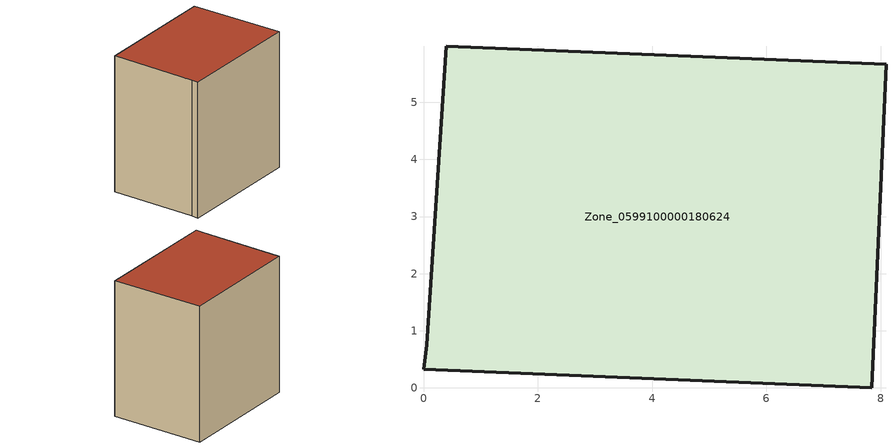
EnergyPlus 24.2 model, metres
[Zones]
Zone_0599100000180624
 floor ground (C_G): 7.85,0 0,0.33 0.06,0.76 0.4,5.98 8.1,5.67 z2.33
 wall outside (C_F): 7.85,0 8.1,5.67 0.4,5.98 0.06,0.76 0,0.33 7.85,0 z2.33:10.6
 roof outside (C_R): 0,0.33 7.85,0 8.1,5.67 0.4,5.98 0.06,0.76 z10.6
[BUILDING]
Pand.0599100000180624: North Axis=0; Terrain=City; Loads Convergence Tolerance Value=0.04; Temperature Convergence Tolerance Value=0.4; Solar Distribution=FullExterior; Maximum Number of Warmup Days=25; Minimum Number of Warmup Days=1
[Site:Location]
Rotterdam.The.Hague.AP_ZH_NLD Design_Conditions: Latitude=51.96; Longitude=4.45; Time Zone=1; Elevation=-4.5
[SITE:GROUNDTEMPERATURE:BUILDINGSURFACE]
18, 18, 18, 18, 18, 18, 18, 18, 18, 18, 18, 18
[MATERIAL] Thermal Absorptance=0.9; Solar Absorptance=0.7; Visible Absorptance=0.7
Name | Roughness | Thickness | Conductivity | Density | Specific Heat
G.TI.1946-1964 | MediumSmooth | 0.15 | 1 | 540 | 1210
F.TI.1946-1964 | Rough | 0.3 | 0.857143 | 1920 | 840
R.TI.1946-1964 | MediumRough | 0.2 | 0.277778 | 1500 | 1000
[CONSTRUCTION]
C_G: G.TI.1946-1964
C_F: F.TI.1946-1964
C_R: R.TI.1946-1964
[ZONE]
Zone_0599100000180624: Type=1; Multiplier=1; Ceiling Height=Autocalculate; Volume=Autocalculate; Floor Area=autocalculate; Part of Total Floor Area=Yes
[ZONEINFILTRATION:DESIGNFLOWRATE]
Infil_Zone_0599100000180624: Zone or ZoneList or Space or SpaceList=Zone_0599100000180624; Schedule=AlwaysOn; Design Flow Rate Calculation Method=Flow/Area; Flow Rate per Floor Area=0.003; Constant Term Coefficient=1; Temperature Term Coefficient=0; Velocity Term Coefficient=0; Velocity Squared Term Coefficient=0
[HVACTEMPLATE:ZONE:IDEALLOADSAIRSYSTEM]
Zone_0599100000180624: Maximum Heating Supply Air Temperature=50; Minimum Cooling Supply Air Temperature=13; Maximum Heating Supply Air Humidity Ratio=0.0156; Minimum Cooling Supply Air Humidity Ratio=0.0077; Heating Limit=NoLimit; Cooling Limit=NoLimit; Dehumidification Control Type=ConstantSensibleHeatRatio; Cooling Sensible Heat Ratio=0.7; Dehumidification Setpoint=60; Humidification Control Type=None; Humidification Setpoint=30; Outdoor Air Method=None; Outdoor Air Flow Rate per Person=0.00944; Outdoor Air Flow Rate per Zone Floor Area=0; Outdoor Air Flow Rate per Zone=0; Demand Controlled Ventilation Type=None; Outdoor Air Economizer Type=NoEconomizer; Heat Recovery Type=None; Sensible Heat Recovery Effectiveness=0.7; Latent Heat Recovery Effectiveness=0.65
[ZONECONTROL:THERMOSTAT]
ThermostatControl_Zone_0599100000180624: Zone or ZoneList=Zone_0599100000180624; Control Type Schedule=DualSetpointControlType; Control 1=Thermostat_Zone_0599100000180624; Temperature Difference Between Cutout And Setpoint=0
[THERMOSTATSETPOINT:DUALSETPOINT]
Thermostat_Zone_0599100000180624: Heating Setpoint Temperature Schedule=HeatingSetpoint_Zone_0599100000180624; Cooling Setpoint Temperature Schedule=CoolingSetpoint_Zone_0599100000180624
[SCHEDULE:COMPACT]
HeatingSetpoint_Zone_0599100000180624: Through: 12/31, For: AllDays, Until: 24:00, 21
CoolingSetpoint_Zone_0599100000180624: Through: 12/31, For: AllDays, Until: 24:00, 24
DualSetpointControlType: Through: 12/31, For: AllDays, Until: 24:00, 4
AlwaysOn: Through: 12/31, For: AllDays, Until: 24:00, 1
